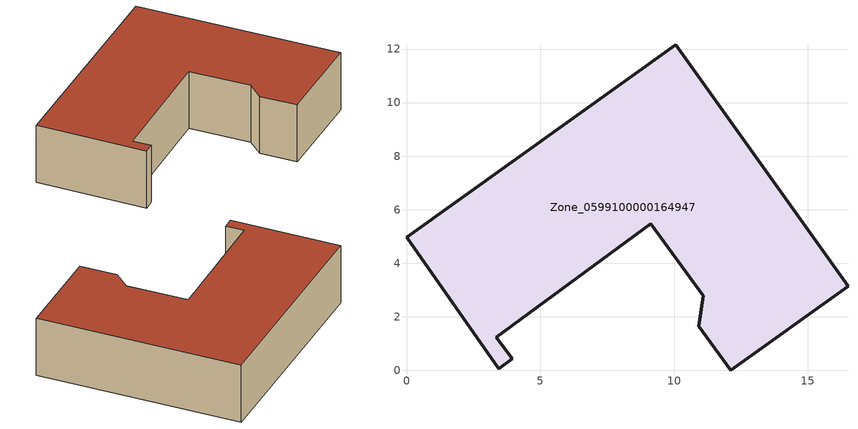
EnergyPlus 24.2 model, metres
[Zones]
Zone_0599100000164947
 floor ground (C_G): 0,4.97 10.06,12.16 16.5,3.13 12.12,0 10.92,1.64 11.09,2.78 9.12,5.47 3.35,1.24 3.95,0.43 3.45,0.06 z0
 wall outside (C_F): 3.35,1.24 9.12,5.47 11.09,2.78 10.92,1.64 12.12,0 16.5,3.13 10.06,12.16 0,4.97 3.45,0.06 3.95,0.43 3.35,1.24 z0:3.3
 roof outside (C_R): 12.12,0 16.5,3.13 10.06,12.16 0,4.97 3.45,0.06 3.95,0.43 3.35,1.24 9.12,5.47 11.09,2.78 10.92,1.64 z3.3
[BUILDING]
Pand.0599100000164947: North Axis=0; Terrain=City; Loads Convergence Tolerance Value=0.04; Temperature Convergence Tolerance Value=0.4; Solar Distribution=FullExterior; Maximum Number of Warmup Days=25; Minimum Number of Warmup Days=1
[Site:Location]
Rotterdam.The.Hague.AP_ZH_NLD Design_Conditions: Latitude=51.96; Longitude=4.45; Time Zone=1; Elevation=-4.5
[SITE:GROUNDTEMPERATURE:BUILDINGSURFACE]
18, 18, 18, 18, 18, 18, 18, 18, 18, 18, 18, 18
[MATERIAL] Thermal Absorptance=0.9; Solar Absorptance=0.7; Visible Absorptance=0.7
Name | Roughness | Thickness | Conductivity | Density | Specific Heat
G.TI.1975-1991 | MediumSmooth | 0.15 | 0.288461 | 540 | 1210
F.TI.1975-1991 | Rough | 0.3 | 0.230769 | 1920 | 840
R.TI.1975-1991 | MediumRough | 0.2 | 0.153846 | 1500 | 1000
[CONSTRUCTION]
C_G: G.TI.1975-1991
C_F: F.TI.1975-1991
C_R: R.TI.1975-1991
[ZONE]
Zone_0599100000164947: Type=1; Multiplier=1; Ceiling Height=Autocalculate; Volume=Autocalculate; Floor Area=autocalculate; Part of Total Floor Area=Yes
[ZONEINFILTRATION:DESIGNFLOWRATE]
Infil_Zone_0599100000164947: Zone or ZoneList or Space or SpaceList=Zone_0599100000164947; Schedule=AlwaysOn; Design Flow Rate Calculation Method=Flow/Area; Flow Rate per Floor Area=0.003; Constant Term Coefficient=1; Temperature Term Coefficient=0; Velocity Term Coefficient=0; Velocity Squared Term Coefficient=0
[HVACTEMPLATE:ZONE:IDEALLOADSAIRSYSTEM]
Zone_0599100000164947: Maximum Heating Supply Air Temperature=50; Minimum Cooling Supply Air Temperature=13; Maximum Heating Supply Air Humidity Ratio=0.0156; Minimum Cooling Supply Air Humidity Ratio=0.0077; Heating Limit=NoLimit; Cooling Limit=NoLimit; Dehumidification Control Type=ConstantSensibleHeatRatio; Cooling Sensible Heat Ratio=0.7; Dehumidification Setpoint=60; Humidification Control Type=None; Humidification Setpoint=30; Outdoor Air Method=None; Outdoor Air Flow Rate per Person=0.00944; Outdoor Air Flow Rate per Zone Floor Area=0; Outdoor Air Flow Rate per Zone=0; Demand Controlled Ventilation Type=None; Outdoor Air Economizer Type=NoEconomizer; Heat Recovery Type=None; Sensible Heat Recovery Effectiveness=0.7; Latent Heat Recovery Effectiveness=0.65
[ZONECONTROL:THERMOSTAT]
ThermostatControl_Zone_0599100000164947: Zone or ZoneList=Zone_0599100000164947; Control Type Schedule=DualSetpointControlType; Control 1=Thermostat_Zone_0599100000164947; Temperature Difference Between Cutout And Setpoint=0
[THERMOSTATSETPOINT:DUALSETPOINT]
Thermostat_Zone_0599100000164947: Heating Setpoint Temperature Schedule=HeatingSetpoint_Zone_0599100000164947; Cooling Setpoint Temperature Schedule=CoolingSetpoint_Zone_0599100000164947
[SCHEDULE:COMPACT]
HeatingSetpoint_Zone_0599100000164947: Through: 12/31, For: AllDays, Until: 24:00, 21
CoolingSetpoint_Zone_0599100000164947: Through: 12/31, For: AllDays, Until: 24:00, 24
DualSetpointControlType: Through: 12/31, For: AllDays, Until: 24:00, 4
AlwaysOn: Through: 12/31, For: AllDays, Until: 24:00, 1
